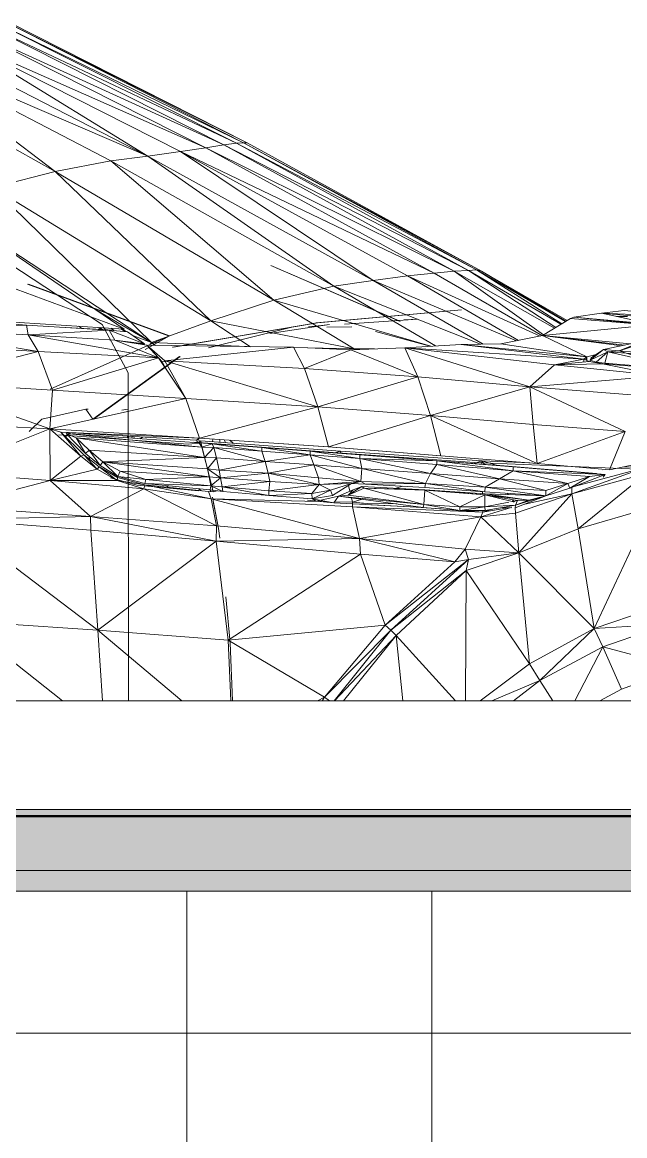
# Model space of a CAD drawing. Header units: inches. Extents: x 1814 to 6957, y -360 to 681.
# Drawn here: x 6772.98 to 6795.13, y -16 to 24.95 of the extents above; entities that cross this region are included whole.
import ezdxf

# ---------------------------------------------------------------- set-up
doc = ezdxf.new("R2010")
doc.units = ezdxf.units.IN
doc.header["$MEASUREMENT"] = 0
doc.linetypes.add('Aligning Line 1_8_', pattern=[0.25, 0.125, -0.125])
doc.linetypes.add('Grid Line 1_2_', pattern=[0.875, 0.5, -0.125, 0.125, -0.125])
for name, color, linetype, lineweight in [('0-5', 250, 'Continuous', 9), ('0-7', 50, 'Continuous', 5), ('A-FLOR-8', 192, 'Continuous', 50), ('A-FLOR-LEVL-1', 51, 'Grid Line 1_2_', 9), ('A-FLOR-MCUT', 51, 'Continuous', 13), ('A-FLOR-PATT-2', 8, 'Continuous', 9), ('A-GENM', 5, 'Continuous', 9), ('C-TOPO-2', 250, 'Continuous', 9), ('G-ANNO-SYMB', 111, 'Aligning Line 1_8_', 9), ('G-ANNO-SYMB-2', 147, 'Aligning Line 1_8_', 9), ('S-FNDN', 32, 'Continuous', 13), ('S-FNDN-7', 32, 'Continuous', 5)]:
    doc.layers.add(name, color=color, linetype=linetype, lineweight=lineweight)

# ---------------------------------------------------------------- blocks, each defined once
blk = doc.blocks.new('CTR - 2nd Phase_rvt-2-SECTION _ CENTER LOOKING EAST')
at = {"layer": 'A-FLOR-LEVL-1'}
blk.add_line((-4168.714, 0), (-1814.206, 0), dxfattribs=at)
blk = doc.blocks.new('Land_Rover_Evoque_-_SUV_Car_Vehicle_Automobile_13067 - Land Rover EVOQUE_dwg-1230547-SECTION _ CENTER LOOKING EAST')
at = {"layer": 'A-GENM'}
for p, q in [((-1966.538, 20.446), (-1975.732, 24.645)), ((-1975.732, 24.645), (-1967.199, 20.33)), ((-1966.538, 20.446), (-1975.149, 24.799)), ((-1966.069, 20.502), (-1975.149, 24.799)), ((-1966.069, 20.502), (-1974.757, 24.875)), ((-1965.816, 20.522), (-1974.757, 24.875)), ((-1965.671, 20.52), (-1974.538, 24.951)), ((-1974.538, 24.951), (-1965.816, 20.522)), ((-1965.671, 20.52), (-1974.435, 24.95)), ((-1969.329, 20.023), (-1977.73, 24.338)), ((-1967.199, 20.33), (-1976.606, 24.492)), ((-1976.606, 24.492), (-1968.128, 20.196)), ((-1976.606, 24.492), (-1969.329, 20.023)), ((-1972.733, 19.465), (-1980.81, 23.953)), ((-1969.329, 20.023), (-1978.913, 24.146)), ((-1970.684, 19.85), (-1978.913, 24.146)), ((-1972.733, 19.465), (-1978.913, 24.146)), ((-1966.538, 20.446), (-1966.069, 20.502)), ((-1966.069, 20.502), (-1965.813, 20.521)), ((-1957.24, 15.841), (-1966.069, 20.502)), ((-1957.535, 15.822), (-1966.069, 20.502)), ((-1957.062, 15.801), (-1965.813, 20.521)), ((-1965.671, 20.52), (-1965.813, 20.521)), ((-1957.24, 15.841), (-1965.813, 20.521)), ((-1957.062, 15.801), (-1965.671, 20.52)), ((-1968.128, 20.196), (-1969.329, 20.023)), ((-1967.199, 20.33), (-1968.128, 20.196)), ((-1958.798, 15.727), (-1968.128, 20.196)), ((-1959.784, 15.631), (-1968.128, 20.196)), ((-1968.128, 20.196), (-1961.042, 15.458)), ((-1966.538, 20.446), (-1967.199, 20.33)), ((-1958.06, 15.803), (-1967.199, 20.33)), ((-1958.798, 15.727), (-1967.199, 20.33)), ((-1957.535, 15.822), (-1966.538, 20.446)), ((-1958.06, 15.803), (-1966.538, 20.446)), ((-1970.684, 19.85), (-1972.733, 19.465)), ((-1969.329, 20.023), (-1970.684, 19.85)), ((-1962.493, 15.246), (-1970.684, 19.85)), ((-1970.684, 19.85), (-1964.695, 14.727)), ((-1961.042, 15.458), (-1969.329, 20.023)), ((-1969.329, 20.023), (-1962.493, 15.246)), ((-1972.733, 19.465), (-1975.038, 18.868)), ((-1964.695, 14.727), (-1972.733, 19.465)), ((-1972.733, 19.465), (-1967.018, 13.976)), ((-1967.018, 13.976), (-1975.038, 18.868)), ((-1975.038, 18.868), (-1967.018, 13.976)), ((-1975.038, 18.868), (-1969.191, 13.168)), ((-1970.193, 13.666), (-1977.019, 18.309)), ((-1969.191, 13.168), (-1977.019, 18.309)), ((-1977.019, 18.309), (-1969.191, 13.168)), ((-1977.258, 17.943), (-1971.012, 13.838)), ((-1964.802, 16.002), (-1960.044, 13.951)), ((-1964.802, 16.002), (-1960.083, 13.969)), ((-1959.784, 15.631), (-1961.042, 15.458)), ((-1958.798, 15.727), (-1959.784, 15.631)), ((-1954.9, 13.41), (-1959.784, 15.631)), ((-1959.784, 15.631), (-1955.702, 13.249)), ((-1958.06, 15.803), (-1958.798, 15.727)), ((-1954.817, 13.425), (-1958.798, 15.727)), ((-1957.535, 15.822), (-1958.06, 15.803)), ((-1954.376, 13.698), (-1958.06, 15.803)), ((-1958.06, 15.803), (-1954.774, 13.453)), ((-1957.24, 15.841), (-1957.535, 15.822)), ((-1954.138, 13.844), (-1957.535, 15.822)), ((-1957.535, 15.822), (-1954.328, 13.727)), ((-1957.062, 15.801), (-1957.24, 15.841)), ((-1953.97, 13.947), (-1957.24, 15.841)), ((-1957.24, 15.841), (-1954.103, 13.865)), ((-1957.062, 15.801), (-1953.907, 13.985)), ((-1957.062, 15.801), (-1953.957, 13.955)), ((-1974.975, 15.436), (-1970.193, 13.666)), ((-1973.754, 15.321), (-1968.563, 13.423)), ((-1973.716, 15.324), (-1968.535, 13.425)), ((-1962.493, 15.246), (-1964.695, 14.727)), ((-1961.042, 15.458), (-1962.493, 15.246)), ((-1962.493, 15.246), (-1958.748, 13.046)), ((-1962.493, 15.246), (-1957.099, 13.109)), ((-1961.042, 15.458), (-1957.001, 13.11)), ((-1961.042, 15.458), (-1955.777, 13.234)), ((-1969.192, 13.168), (-1971.276, 14.403)), ((-1964.695, 14.727), (-1967.018, 13.976)), ((-1964.695, 14.727), (-1961.746, 12.943)), ((-1964.695, 14.727), (-1958.922, 13.037)), ((-1957.792, 14.379), (-1963.139, 13.894)), ((-1957.792, 14.379), (-1963.111, 13.896)), ((-1957.792, 14.379), (-1963.087, 13.895)), ((-1952.642, 14.254), (-1951.808, 14.349)), ((-1951.808, 14.349), (-1949.075, 14.102)), ((-1978.596, 14.198), (-1973.793, 13.817)), ((-1977.297, 14.104), (-1970.193, 13.666)), ((-1969.191, 13.168), (-1967.018, 13.976)), ((-1967.018, 13.976), (-1965.559, 13.02)), ((-1967.018, 13.976), (-1961.746, 12.943)), ((-1967.018, 13.976), (-1965.559, 13.02)), ((-1959.403, 14.038), (-1962.1, 13.842)), ((-1959.403, 14.038), (-1959.907, 14.004)), ((-1954.817, 13.427), (-1953.784, 14.061)), ((-1953.784, 14.061), (-1953.669, 14.1)), ((-1953.784, 14.061), (-1950.82, 13.814)), ((-1953.669, 14.1), (-1952.642, 14.254)), ((-1953.669, 14.1), (-1950.782, 13.852)), ((-1953.669, 14.1), (-1950.82, 13.814)), ((-1952.642, 14.254), (-1949.075, 14.102)), ((-1952.642, 14.254), (-1949.909, 14.006)), ((-1952.642, 14.254), (-1950.782, 13.852)), ((-1951.691, 14.135), (-1952.1, 14.136)), ((-1973.793, 13.817), (-1978.557, 13.737)), ((-1978.557, 13.737), (-1973.733, 13.452)), ((-1973.363, 12.838), (-1978.557, 13.737)), ((-1978.557, 13.737), (-1973.733, 13.452)), ((-1973.793, 13.817), (-1970.751, 13.628)), ((-1973.793, 13.817), (-1973.733, 13.452)), ((-1970.751, 13.628), (-1973.733, 13.452)), ((-1970.579, 13.628), (-1972.345, 13.727)), ((-1971.88, 13.77), (-1971.767, 13.695)), ((-1971.042, 13.654), (-1971.161, 13.726)), ((-1971, 13.651), (-1971.107, 13.723)), ((-1971.093, 13.722), (-1970.99, 13.651)), ((-1971.012, 13.838), (-1970.05, 12.052)), ((-1970.9, 13.646), (-1970.936, 13.712)), ((-1970.579, 13.628), (-1970.751, 13.629)), ((-1970.078, 13.571), (-1970.751, 13.628)), ((-1969.454, 13.13), (-1970.751, 13.628)), ((-1970.751, 13.628), (-1970.539, 13.263)), ((-1970.684, 13.697), (-1970.579, 13.628)), ((-1970.172, 13.579), (-1970.324, 13.674)), ((-1970.13, 13.575), (-1970.276, 13.671)), ((-1969.454, 13.13), (-1970.078, 13.571)), ((-1968.419, 13.007), (-1963.087, 13.895)), ((-1968.414, 13.006), (-1963.087, 13.895)), ((-1968.386, 13.008), (-1963.111, 13.896)), ((-1968.386, 13.008), (-1963.087, 13.895)), ((-1967.092, 12.976), (-1964.088, 13.728)), ((-1964.839, 13.504), (-1962.646, 13.841)), ((-1964.088, 13.728), (-1963.989, 13.748)), ((-1963.426, 13.746), (-1962.94, 13.803)), ((-1962.94, 13.803), (-1962.646, 13.841)), ((-1961.831, 13.749), (-1962.751, 13.741)), ((-1960.958, 13.574), (-1958.95, 13.035)), ((-1954.817, 13.427), (-1950.82, 13.814)), ((-1973.363, 12.838), (-1978.234, 13.142)), ((-1973.733, 13.452), (-1970.539, 13.263)), ((-1968.935, 12.611), (-1973.733, 13.452)), ((-1973.363, 12.838), (-1973.733, 13.452)), ((-1973.733, 13.452), (-1970.539, 13.263)), ((-1968.535, 13.425), (-1972.915, 11.461)), ((-1969.363, 13.072), (-1970.539, 13.263)), ((-1968.935, 12.611), (-1970.539, 13.263)), ((-1969.454, 13.13), (-1970.539, 13.263)), ((-1969.454, 13.13), (-1969.914, 13.161)), ((-1969.192, 13.168), (-1969.855, 13.413)), ((-1969.454, 13.086), (-1969.52, 13.134)), ((-1968.535, 13.425), (-1969.422, 12.914)), ((-1969.266, 13.07), (-1969.192, 13.168)), ((-1969.049, 13.067), (-1969.191, 13.168)), ((-1965.675, 13.022), (-1969.191, 13.168)), ((-1969.191, 13.168), (-1969.049, 13.067)), ((-1969.191, 13.168), (-1965.675, 13.022)), ((-1969.05, 13.067), (-1969.191, 13.167)), ((-1956.35, 13.119), (-1957.807, 13.099)), ((-1954.817, 13.427), (-1956.35, 13.119)), ((-1956.35, 13.119), (-1953.185, 12.642)), ((-1954.817, 13.427), (-1953.185, 12.642)), ((-1954.817, 13.427), (-1951.902, 13.053)), ((-1954.817, 13.427), (-1951.798, 13.075)), ((-1954.817, 13.427), (-1951.593, 13.119)), ((-1952.569, 12.911), (-1951.119, 13.219)), ((-1951.992, 12.873), (-1951.119, 13.219)), ((-1951.992, 12.873), (-1950.962, 13.2)), ((-1977.786, 11.721), (-1973.363, 12.838)), ((-1968.935, 12.611), (-1973.363, 12.838)), ((-1972.839, 11.418), (-1973.363, 12.838)), ((-1963.975, 12.999), (-1969.363, 13.072)), ((-1969.363, 13.072), (-1968.703, 12.496)), ((-1969.363, 13.072), (-1968.935, 12.611)), ((-1963.975, 12.999), (-1968.703, 12.496)), ((-1961.859, 12.905), (-1963.975, 12.999)), ((-1963.975, 12.999), (-1963.564, 12.213)), ((-1961.859, 12.905), (-1963.564, 12.213)), ((-1963.463, 12.976), (-1961.746, 12.943)), ((-1961.746, 12.943), (-1963.463, 12.976)), ((-1959.879, 12.983), (-1961.859, 12.905)), ((-1961.859, 12.905), (-1959.405, 11.908)), ((-1961.746, 12.943), (-1960.999, 12.939)), ((-1960.999, 12.939), (-1961.746, 12.943)), ((-1961.746, 12.943), (-1961.694, 12.911)), ((-1961.746, 12.943), (-1961.643, 12.913)), ((-1957.807, 13.099), (-1959.879, 12.983)), ((-1959.879, 12.983), (-1953.299, 12.565)), ((-1959.879, 12.983), (-1954.371, 12.353)), ((-1959.879, 12.983), (-1959.405, 11.908)), ((-1959.879, 12.983), (-1955.285, 11.546)), ((-1957.807, 13.099), (-1953.299, 12.565)), ((-1957.807, 13.099), (-1953.185, 12.642)), ((-1953.185, 12.642), (-1952.84, 12.731)), ((-1952.569, 12.911), (-1953.068, 12.527)), ((-1952.415, 12.834), (-1953.068, 12.527)), ((-1952.569, 12.911), (-1953.031, 12.604)), ((-1952.415, 12.834), (-1952.837, 12.45)), ((-1951.992, 12.873), (-1952.569, 12.911)), ((-1952.415, 12.834), (-1952.569, 12.911)), ((-1952.415, 12.834), (-1952.528, 12.412)), ((-1951.992, 12.873), (-1952.415, 12.834)), ((-1949.298, 12.606), (-1952.415, 12.834)), ((-1952.415, 12.834), (-1949.487, 12.164)), ((-1949.298, 12.606), (-1951.992, 12.873)), ((-1951.465, 12.692), (-1951.992, 12.873)), ((-1968.935, 12.611), (-1972.839, 11.418)), ((-1971.357, 10.352), (-1968.163, 12.66)), ((-1968.139, 12.662), (-1971.332, 10.354)), ((-1967.929, 11.114), (-1968.935, 12.611)), ((-1968.819, 12.477), (-1968.917, 12.585)), ((-1968.782, 12.413), (-1968.855, 12.492)), ((-1968.77, 12.391), (-1968.838, 12.466)), ((-1968.67, 12.217), (-1968.819, 12.477)), ((-1968.685, 12.464), (-1968.819, 12.477)), ((-1968.703, 12.496), (-1967.929, 11.114)), ((-1968.703, 12.496), (-1963.564, 12.213)), ((-1968.703, 12.496), (-1963.077, 10.81)), ((-1954.371, 12.353), (-1955.285, 11.546)), ((-1953.299, 12.565), (-1954.371, 12.353)), ((-1954.371, 12.353), (-1953.105, 12.469)), ((-1954.371, 12.353), (-1952.604, 12.393)), ((-1954.371, 12.353), (-1950.405, 11.953)), ((-1953.299, 12.565), (-1953.185, 12.642)), ((-1953.299, 12.565), (-1953.105, 12.469)), ((-1953.299, 12.565), (-1953.299, 12.477)), ((-1953.185, 12.642), (-1953.221, 12.527)), ((-1953.185, 12.642), (-1953.185, 12.509)), ((-1953.105, 12.469), (-1952.604, 12.393)), ((-1953.068, 12.527), (-1953.031, 12.604)), ((-1953.068, 12.527), (-1953.068, 12.464)), ((-1952.837, 12.45), (-1953.068, 12.527)), ((-1952.528, 12.412), (-1952.837, 12.45)), ((-1950.064, 12.183), (-1952.604, 12.393)), ((-1950.405, 11.953), (-1952.604, 12.393)), ((-1949.487, 12.164), (-1952.528, 12.412)), ((-1952.528, 12.412), (-1952.356, 12.373)), ((-1970.041, 0), (-1970.05, 12.052)), ((-1963.564, 12.213), (-1959.405, 11.908)), ((-1963.564, 12.213), (-1963.077, 10.81)), ((-1959.405, 11.908), (-1963.077, 10.81)), ((-1959.405, 11.908), (-1955.285, 11.546)), ((-1959.405, 11.908), (-1958.938, 10.487)), ((-1955.285, 11.546), (-1950.405, 11.953)), ((-1972.931, 9.996), (-1977.786, 11.721)), ((-1977.786, 11.721), (-1972.839, 11.418)), ((-1955.285, 11.546), (-1958.938, 10.487)), ((-1955.285, 11.546), (-1951.242, 11.223)), ((-1955.285, 11.546), (-1951.777, 9.897)), ((-1955.285, 11.546), (-1955.165, 10.164)), ((-1972.931, 9.996), (-1972.839, 11.418)), ((-1967.929, 11.114), (-1972.931, 9.996)), ((-1967.929, 11.114), (-1972.839, 11.418)), ((-1967.929, 11.114), (-1967.425, 9.655)), ((-1967.929, 11.114), (-1963.077, 10.81)), ((-1971.614, 10.718), (-1973.231, 10.352)), ((-1971.581, 10.719), (-1971.614, 10.718)), ((-1971.354, 10.353), (-1971.614, 10.718)), ((-1971.614, 10.718), (-1971.608, 10.717)), ((-1971.354, 10.353), (-1971.608, 10.717)), ((-1971.528, 10.72), (-1971.581, 10.719)), ((-1970.069, 10.727), (-1970.286, 10.688)), ((-1967.425, 9.655), (-1963.077, 10.81)), ((-1958.938, 10.487), (-1963.077, 10.81)), ((-1963.077, 10.81), (-1962.689, 9.332)), ((-1973.231, 10.352), (-1973.695, 9.898)), ((-1958.938, 10.487), (-1962.689, 9.332)), ((-1955.165, 10.164), (-1958.938, 10.487)), ((-1958.938, 10.487), (-1955.007, 8.723)), ((-1958.938, 10.487), (-1958.549, 9.009)), ((-1972.931, 9.996), (-1977.32, 10.223)), ((-1972.931, 9.996), (-1976.892, 8.418)), ((-1967.425, 9.655), (-1972.931, 9.996)), ((-1972.931, 9.996), (-1972.529, 9.881)), ((-1972.931, 9.996), (-1972.926, 8.095)), ((-1972.931, 9.996), (-1971.792, 8.998)), ((-1972.529, 9.881), (-1967.561, 9.578)), ((-1972.529, 9.881), (-1971.68, 9.037)), ((-1967.425, 9.655), (-1972.529, 9.881)), ((-1972.529, 9.881), (-1971.792, 8.998)), ((-1972.24, 9.814), (-1972.187, 9.866)), ((-1972.24, 9.814), (-1972.187, 9.866)), ((-1951.777, 9.897), (-1955.165, 10.164)), ((-1955.165, 10.164), (-1955.007, 8.723)), ((-1951.777, 9.897), (-1955.007, 8.723)), ((-1951.777, 9.897), (-1952.35, 8.495)), ((-1972.605, 9.774), (-1967.849, 9.429)), ((-1967.849, 9.429), (-1972.603, 9.773)), ((-1972.351, 9.705), (-1972.284, 9.771)), ((-1972.351, 9.705), (-1972.284, 9.771)), ((-1972.335, 9.824), (-1972.337, 9.824)), ((-1967.445, 9.482), (-1972.335, 9.824)), ((-1967.347, 9.328), (-1972.335, 9.824)), ((-1972.335, 9.824), (-1971.968, 9.67)), ((-1972.335, 9.824), (-1971.621, 9.095)), ((-1967.347, 9.328), (-1971.968, 9.67)), ((-1967.249, 8.944), (-1971.968, 9.67)), ((-1971.968, 9.67), (-1971.485, 9.209)), ((-1971.968, 9.67), (-1971.621, 9.095)), ((-1970.075, 9.666), (-1970.075, 9.731)), ((-1970.038, 9.663), (-1970.038, 9.729)), ((-1970.037, 9.729), (-1970.037, 9.663)), ((-1970.037, 9.729), (-1970.037, 9.663)), ((-1969.901, 9.721), (-1969.913, 9.654)), ((-1969.823, 9.716), (-1969.849, 9.65)), ((-1969.529, 9.698), (-1969.611, 9.633)), ((-1967.849, 9.429), (-1967.294, 9.484)), ((-1967.654, 9.505), (-1962.512, 9.122)), ((-1967.508, 9.486), (-1967.54, 9.59)), ((-1967.508, 9.486), (-1967.539, 9.59)), ((-1967.471, 9.628), (-1967.528, 9.596)), ((-1967.495, 9.485), (-1967.523, 9.579)), ((-1967.493, 9.479), (-1967.431, 9.517)), ((-1967.481, 9.659), (-1967.431, 9.517)), ((-1967.425, 9.655), (-1967.471, 9.629)), ((-1967.445, 9.482), (-1967.446, 9.481)), ((-1966.963, 9.444), (-1967.445, 9.482)), ((-1967.445, 9.482), (-1967.347, 9.328)), ((-1967.445, 9.482), (-1967.347, 9.328)), ((-1967.425, 9.655), (-1962.689, 9.332)), ((-1962.689, 9.332), (-1967.425, 9.655)), ((-1962.692, 9.332), (-1967.425, 9.655)), ((-1967.388, 9.558), (-1967.39, 9.559)), ((-1967.39, 9.559), (-1966.922, 7.676)), ((-1967.388, 9.558), (-1962.248, 9.178)), ((-1967.388, 9.558), (-1967.368, 9.476)), ((-1966.963, 9.444), (-1967.347, 9.328)), ((-1965.464, 9.35), (-1967.294, 9.484)), ((-1966.963, 9.444), (-1965.135, 9.311)), ((-1966.963, 9.444), (-1966.904, 9.309)), ((-1966.963, 9.444), (-1965.133, 9.176)), ((-1966.938, 9.622), (-1966.951, 9.526)), ((-1966.681, 9.604), (-1966.681, 9.506)), ((-1966.678, 9.506), (-1966.679, 9.604)), ((-1966.679, 9.506), (-1966.679, 9.604)), ((-1966.678, 9.506), (-1966.679, 9.604)), ((-1966.47, 9.491), (-1966.52, 9.593)), ((-1966.311, 9.579), (-1966.195, 9.47)), ((-1971.792, 8.998), (-1971.68, 9.037)), ((-1971.68, 9.037), (-1971.121, 8.596)), ((-1971.194, 8.519), (-1971.68, 9.037)), ((-1971.485, 9.209), (-1971.621, 9.095)), ((-1971.621, 9.095), (-1971.082, 8.653)), ((-1967.249, 8.944), (-1971.485, 9.209)), ((-1970.984, 8.788), (-1971.485, 9.209)), ((-1971.485, 9.209), (-1971.082, 8.653)), ((-1967.347, 9.328), (-1967.249, 8.944)), ((-1967.347, 9.328), (-1966.904, 9.309)), ((-1967.347, 9.328), (-1967.249, 8.944)), ((-1966.904, 9.309), (-1967.249, 8.944)), ((-1966.904, 9.309), (-1965.133, 9.176)), ((-1966.904, 9.309), (-1966.807, 8.926)), ((-1966.904, 9.309), (-1965.016, 8.792)), ((-1963.692, 9.216), (-1965.464, 9.35)), ((-1965.135, 9.311), (-1963.363, 9.178)), ((-1965.133, 9.176), (-1965.135, 9.311)), ((-1965.135, 9.311), (-1963.362, 9.043)), ((-1965.133, 9.176), (-1963.362, 9.043)), ((-1965.133, 9.176), (-1965.016, 8.792)), ((-1963.362, 9.043), (-1965.016, 8.792)), ((-1961.862, 9.082), (-1963.692, 9.216)), ((-1963.363, 9.178), (-1961.534, 9.045)), ((-1963.362, 9.043), (-1963.363, 9.178)), ((-1963.363, 9.178), (-1961.532, 8.91)), ((-1963.362, 9.043), (-1961.532, 8.91)), ((-1963.362, 9.043), (-1963.225, 8.678)), ((-1963.362, 9.043), (-1961.455, 8.545)), ((-1958.554, 9.008), (-1962.692, 9.332)), ((-1958.549, 9.009), (-1962.689, 9.332)), ((-1958.549, 9.009), (-1962.689, 9.332)), ((-1957.313, 8.758), (-1962.512, 9.122)), ((-1962.51, 9.122), (-1957.313, 8.758)), ((-1962.455, 9.112), (-1962.248, 9.178)), ((-1957.05, 8.818), (-1962.248, 9.178)), ((-1962.248, 9.178), (-1962.228, 9.095)), ((-1959.032, 8.852), (-1961.862, 9.082)), ((-1961.534, 9.045), (-1958.705, 8.817)), ((-1961.532, 8.91), (-1961.534, 9.045)), ((-1972.926, 8.095), (-1971.792, 8.998)), ((-1971.792, 8.998), (-1971.194, 8.519)), ((-1971.474, 8.874), (-1971.49, 8.987)), ((-1970.984, 8.788), (-1971.082, 8.653)), ((-1971.082, 8.653), (-1970.426, 8.25)), ((-1967.249, 8.944), (-1970.984, 8.788)), ((-1967.133, 8.522), (-1970.984, 8.788)), ((-1967.074, 8.234), (-1970.984, 8.788)), ((-1970.347, 8.442), (-1970.984, 8.788)), ((-1970.984, 8.788), (-1970.426, 8.25)), ((-1967.133, 8.522), (-1967.249, 8.944)), ((-1967.133, 8.522), (-1967.249, 8.944)), ((-1966.807, 8.926), (-1967.249, 8.944)), ((-1967.133, 8.522), (-1966.807, 8.926)), ((-1966.71, 8.484), (-1966.807, 8.926)), ((-1966.807, 8.926), (-1965.016, 8.792)), ((-1966.71, 8.484), (-1965.016, 8.792)), ((-1964.899, 8.37), (-1965.016, 8.792)), ((-1965.016, 8.792), (-1963.225, 8.678)), ((-1964.899, 8.37), (-1963.225, 8.678)), ((-1963.052, 8.198), (-1963.225, 8.678)), ((-1961.492, 8.065), (-1963.225, 8.678)), ((-1963.225, 8.678), (-1961.455, 8.545)), ((-1961.532, 8.91), (-1958.705, 8.817)), ((-1961.532, 8.91), (-1958.703, 8.682)), ((-1961.532, 8.91), (-1961.455, 8.545)), ((-1961.532, 8.91), (-1958.933, 8.355)), ((-1956.221, 8.641), (-1959.032, 8.852)), ((-1958.703, 8.682), (-1958.933, 8.355)), ((-1958.705, 8.817), (-1955.894, 8.607)), ((-1958.705, 8.817), (-1958.703, 8.682)), ((-1958.705, 8.817), (-1955.892, 8.454)), ((-1958.703, 8.682), (-1955.892, 8.454)), ((-1958.703, 8.682), (-1956.391, 8.165)), ((-1958.554, 9.008), (-1958.549, 9.009)), ((-1955.011, 8.723), (-1958.554, 9.008)), ((-1955.007, 8.723), (-1958.549, 9.009)), ((-1955.007, 8.723), (-1958.549, 9.009)), ((-1957.05, 8.818), (-1957.365, 8.717)), ((-1957.311, 8.758), (-1951.305, 8.51)), ((-1957.05, 8.818), (-1955.284, 8.746)), ((-1956.946, 8.686), (-1957.05, 8.818)), ((-1957.05, 8.818), (-1956.472, 8.65)), ((-1957.05, 8.818), (-1957.047, 8.693)), ((-1952.83, 8.353), (-1956.221, 8.641)), ((-1955.894, 8.607), (-1952.506, 8.322)), ((-1955.892, 8.454), (-1955.894, 8.607)), ((-1952.353, 8.494), (-1955.011, 8.723)), ((-1952.35, 8.495), (-1955.007, 8.723)), ((-1952.35, 8.495), (-1955.007, 8.723)), ((-1950.119, 8.958), (-1952.353, 8.494)), ((-1950.121, 8.957), (-1952.353, 8.494)), ((-1950.119, 8.958), (-1952.35, 8.495)), ((-1950.119, 8.958), (-1952.35, 8.495)), ((-1951.822, 8.604), (-1951.044, 8.573)), ((-1976.892, 8.418), (-1972.926, 8.095)), ((-1972.926, 8.095), (-1971.194, 8.519)), ((-1971.194, 8.519), (-1971.121, 8.596)), ((-1971.194, 8.519), (-1970.462, 8.097)), ((-1971.121, 8.596), (-1970.447, 8.212)), ((-1970.462, 8.097), (-1971.121, 8.596)), ((-1969.718, 7.93), (-1970.7, 8.199)), ((-1970.462, 8.097), (-1970.447, 8.212)), ((-1970.447, 8.212), (-1969.445, 7.944)), ((-1970.347, 8.442), (-1970.426, 8.25)), ((-1969.404, 8.136), (-1970.426, 8.25)), ((-1970.426, 8.25), (-1969.443, 7.982)), ((-1967.074, 8.234), (-1970.347, 8.442)), ((-1969.404, 8.136), (-1970.347, 8.442)), ((-1967.074, 8.234), (-1969.404, 8.136)), ((-1967.133, 8.522), (-1967.074, 8.234)), ((-1966.71, 8.484), (-1967.133, 8.522)), ((-1967.133, 8.522), (-1966.652, 8.196)), ((-1967.133, 8.522), (-1967.074, 8.234)), ((-1967.074, 8.234), (-1967.017, 7.907)), ((-1966.652, 8.196), (-1967.074, 8.234)), ((-1967.074, 8.234), (-1967.017, 7.907)), ((-1966.652, 8.196), (-1967.017, 7.907)), ((-1964.899, 8.37), (-1966.71, 8.484)), ((-1966.71, 8.484), (-1966.652, 8.196)), ((-1964.899, 8.37), (-1966.652, 8.196)), ((-1966.593, 7.869), (-1966.652, 8.196)), ((-1964.843, 8.063), (-1966.652, 8.196)), ((-1963.052, 8.198), (-1964.899, 8.37)), ((-1964.899, 8.37), (-1964.843, 8.063)), ((-1964.899, 8.37), (-1963.031, 7.949)), ((-1963.052, 8.198), (-1961.492, 8.065)), ((-1963.052, 8.198), (-1963.031, 7.949)), ((-1961.492, 8.065), (-1961.455, 8.545)), ((-1959.124, 7.99), (-1961.455, 8.545)), ((-1961.455, 8.545), (-1958.933, 8.355)), ((-1959.124, 7.99), (-1958.933, 8.355)), ((-1956.93, 7.857), (-1958.933, 8.355)), ((-1958.933, 8.355), (-1956.391, 8.165)), ((-1955.892, 8.454), (-1956.391, 8.165)), ((-1955.892, 8.454), (-1952.506, 8.322)), ((-1955.892, 8.454), (-1953.082, 8.245)), ((-1955.892, 8.454), (-1953.889, 7.994)), ((-1953.082, 8.245), (-1953.889, 7.994)), ((-1952.506, 8.322), (-1953.814, 7.821)), ((-1952.506, 8.322), (-1953.813, 7.821)), ((-1953.082, 8.245), (-1953.813, 7.821)), ((-1953.734, 7.61), (-1951.044, 8.573)), ((-1951.003, 8.361), (-1953.734, 7.61)), ((-1951.044, 8.573), (-1953.656, 7.881)), ((-1951.044, 8.573), (-1953.656, 7.881)), ((-1951.003, 8.361), (-1953.499, 6.323)), ((-1952.506, 8.322), (-1953.082, 8.245)), ((-1952.594, 8.477), (-1952.598, 8.477)), ((-1952.506, 8.322), (-1952.583, 8.225)), ((-1952.353, 8.494), (-1952.35, 8.495)), ((-1972.926, 8.095), (-1976.563, 7.151)), ((-1972.926, 8.095), (-1970.462, 8.097)), ((-1972.926, 8.095), (-1969.48, 7.79)), ((-1972.926, 8.095), (-1971.441, 6.771)), ((-1969.48, 7.79), (-1971.441, 6.771)), ((-1970.462, 8.097), (-1969.48, 7.79)), ((-1970.462, 8.097), (-1969.445, 7.944)), ((-1967.465, 7.72), (-1969.718, 7.93)), ((-1969.48, 7.79), (-1969.445, 7.944)), ((-1966.802, 6.428), (-1969.48, 7.79)), ((-1966.996, 7.427), (-1969.48, 7.79)), ((-1967.096, 7.695), (-1969.445, 7.944)), ((-1966.996, 7.427), (-1969.445, 7.944)), ((-1969.404, 8.136), (-1969.443, 7.982)), ((-1967.017, 7.907), (-1969.443, 7.982)), ((-1967.037, 7.754), (-1969.443, 7.982)), ((-1967.017, 7.907), (-1969.404, 8.136)), ((-1968.585, 7.853), (-1968.634, 7.905)), ((-1967.351, 7.722), (-1967.467, 7.794)), ((-1967.017, 7.907), (-1967.037, 7.754)), ((-1967.017, 7.907), (-1967.037, 7.754)), ((-1966.593, 7.869), (-1967.017, 7.907)), ((-1967.017, 7.907), (-1966.575, 7.696)), ((-1966.593, 7.869), (-1964.843, 8.063)), ((-1966.593, 7.869), (-1964.879, 7.717)), ((-1966.593, 7.869), (-1964.881, 7.544)), ((-1966.593, 7.869), (-1966.575, 7.696)), ((-1964.879, 7.717), (-1964.843, 8.063)), ((-1964.879, 7.717), (-1963.031, 7.949)), ((-1964.843, 8.063), (-1963.031, 7.949)), ((-1963.031, 7.949), (-1963.302, 7.622)), ((-1961.492, 8.065), (-1963.031, 7.949)), ((-1963.031, 7.949), (-1961.839, 7.988)), ((-1963.031, 7.949), (-1962.609, 7.737)), ((-1962.609, 7.737), (-1961.839, 7.988)), ((-1961.839, 7.988), (-1962.532, 7.545)), ((-1961.956, 7.565), (-1961.456, 7.873)), ((-1961.956, 7.565), (-1961.379, 7.815)), ((-1961.956, 7.565), (-1961.379, 7.815)), ((-1961.949, 7.918), (-1961.9, 7.707)), ((-1961.492, 8.065), (-1961.839, 7.988)), ((-1961.839, 7.988), (-1961.32, 7.969)), ((-1961.782, 7.757), (-1961.456, 7.873)), ((-1961.492, 8.065), (-1959.124, 7.99)), ((-1961.492, 8.065), (-1961.32, 7.969)), ((-1961.456, 7.873), (-1959.144, 7.76)), ((-1961.456, 7.873), (-1961.379, 7.815)), ((-1961.379, 7.815), (-1959.146, 7.74)), ((-1961.379, 7.815), (-1959.144, 7.76)), ((-1961.379, 7.815), (-1959.146, 7.74)), ((-1959.183, 7.221), (-1961.379, 7.815)), ((-1959.124, 7.99), (-1961.32, 7.969)), ((-1961.32, 7.969), (-1959.145, 7.837)), ((-1959.959, 7.886), (-1960.194, 7.811)), ((-1959.124, 7.99), (-1959.145, 7.837)), ((-1959.145, 7.837), (-1956.931, 7.685)), ((-1959.124, 7.99), (-1956.931, 7.685)), ((-1959.124, 7.99), (-1956.93, 7.857)), ((-1956.931, 7.685), (-1956.93, 7.857)), ((-1956.93, 7.857), (-1956.391, 8.165)), ((-1954.698, 7.532), (-1956.93, 7.857)), ((-1956.93, 7.857), (-1954.697, 7.725)), ((-1954.697, 7.725), (-1956.391, 8.165)), ((-1953.889, 7.994), (-1956.391, 8.165)), ((-1954.698, 7.532), (-1953.889, 7.994)), ((-1953.813, 7.821), (-1954.698, 7.532)), ((-1954.697, 7.725), (-1953.889, 7.994)), ((-1953.813, 7.821), (-1953.889, 7.994)), ((-1953.734, 7.61), (-1953.737, 7.85)), ((-1967.462, 7.72), (-1967.465, 7.72)), ((-1967.462, 7.72), (-1967.465, 7.72)), ((-1967.096, 7.695), (-1966.924, 7.682)), ((-1966.996, 7.427), (-1967.096, 7.695)), ((-1967.021, 7.69), (-1967.038, 7.754)), ((-1967.038, 7.753), (-1967.037, 7.754)), ((-1966.575, 7.696), (-1967.037, 7.754)), ((-1967.019, 7.69), (-1967.036, 7.754)), ((-1967.008, 7.696), (-1967.023, 7.752)), ((-1966.802, 6.428), (-1966.996, 7.427)), ((-1966.996, 7.427), (-1961.546, 5.971)), ((-1966.996, 7.427), (-1961.798, 7.124)), ((-1966.996, 7.427), (-1963.065, 7.328)), ((-1966.802, 6.428), (-1966.996, 7.427)), ((-1966.73, 6.328), (-1966.949, 7.481)), ((-1966.938, 7.741), (-1966.922, 7.676)), ((-1966.922, 7.676), (-1966.781, 7.722)), ((-1964.881, 7.544), (-1966.575, 7.696)), ((-1964.879, 7.717), (-1964.881, 7.544)), ((-1963.302, 7.622), (-1964.881, 7.544)), ((-1963.282, 7.43), (-1964.881, 7.544)), ((-1964.879, 7.717), (-1963.302, 7.622)), ((-1963.462, 7.372), (-1962.825, 7.315)), ((-1963.302, 7.622), (-1962.609, 7.737)), ((-1963.302, 7.622), (-1963.282, 7.43)), ((-1962.493, 7.276), (-1963.284, 7.43)), ((-1962.609, 7.737), (-1963.282, 7.43)), ((-1963.282, 7.43), (-1962.532, 7.545)), ((-1963.129, 7.334), (-1963.282, 7.428)), ((-1962.32, 7.527), (-1963.129, 7.334)), ((-1962.609, 7.737), (-1962.532, 7.545)), ((-1962.32, 7.527), (-1962.493, 7.276)), ((-1962.32, 7.527), (-1961.782, 7.757)), ((-1961.956, 7.565), (-1962.32, 7.527)), ((-1962.32, 7.527), (-1959.202, 7.107)), ((-1962.32, 7.527), (-1959.183, 7.221)), ((-1961.956, 7.565), (-1961.782, 7.757)), ((-1961.956, 7.565), (-1959.183, 7.221)), ((-1961.956, 7.565), (-1959.183, 7.221)), ((-1961.842, 7.462), (-1961.802, 7.296)), ((-1961.45, 7.409), (-1961.802, 7.296)), ((-1959.183, 7.221), (-1959.146, 7.74)), ((-1959.144, 7.76), (-1959.146, 7.74)), ((-1959.146, 7.74), (-1956.932, 7.569)), ((-1959.146, 7.74), (-1956.932, 7.569)), ((-1959.146, 7.74), (-1957.855, 7.126)), ((-1959.144, 7.76), (-1956.93, 7.608)), ((-1959.144, 7.76), (-1956.932, 7.569)), ((-1957.855, 7.126), (-1956.932, 7.569)), ((-1957.026, 7.698), (-1957.024, 7.614)), ((-1956.932, 7.569), (-1956.93, 7.608)), ((-1955.739, 7.359), (-1956.932, 7.569)), ((-1955.313, 7.379), (-1956.932, 7.569)), ((-1955.933, 7.321), (-1956.932, 7.569)), ((-1956.931, 7.128), (-1956.932, 7.569)), ((-1954.698, 7.532), (-1956.931, 7.685)), ((-1956.93, 7.608), (-1954.698, 7.532)), ((-1955.313, 7.379), (-1956.93, 7.608)), ((-1956.073, 7.579), (-1956.112, 7.629)), ((-1955.854, 7.301), (-1955.925, 7.391)), ((-1954.698, 7.532), (-1955.815, 7.09)), ((-1955.814, 7.186), (-1954.698, 7.532)), ((-1955.313, 7.379), (-1955.814, 7.186)), ((-1953.734, 7.61), (-1955.811, 6.898)), ((-1955.739, 7.359), (-1955.313, 7.379)), ((-1953.734, 7.61), (-1955.692, 5.438)), ((-1953.734, 7.61), (-1955.463, 7.226)), ((-1955.313, 7.379), (-1954.698, 7.532)), ((-1954.698, 7.532), (-1954.697, 7.725)), ((-1953.734, 7.61), (-1953.499, 6.323)), ((-1976.563, 7.151), (-1971.441, 6.771)), ((-1966.73, 6.328), (-1966.925, 7.327)), ((-1962.493, 7.276), (-1963.129, 7.334)), ((-1962.493, 7.276), (-1962.495, 7.277)), ((-1959.202, 7.107), (-1962.493, 7.276)), ((-1962.468, 7.313), (-1961.802, 7.296)), ((-1961.269, 7.256), (-1961.802, 7.296)), ((-1961.798, 7.124), (-1961.802, 7.296)), ((-1961.269, 7.256), (-1961.802, 7.296)), ((-1957.081, 6.763), (-1961.798, 7.124)), ((-1961.546, 5.971), (-1961.798, 7.124)), ((-1961.798, 7.124), (-1957.009, 6.935)), ((-1960.177, 7.238), (-1961.469, 7.26)), ((-1959.202, 7.107), (-1961.133, 7.206)), ((-1958.542, 7.051), (-1959.462, 7.12)), ((-1958.542, 7.051), (-1959.462, 7.12)), ((-1959.183, 7.221), (-1959.202, 7.107)), ((-1959.183, 7.221), (-1959.202, 7.107)), ((-1957.853, 6.992), (-1959.202, 7.107)), ((-1957.855, 7.126), (-1959.183, 7.221)), ((-1957.853, 6.992), (-1959.183, 7.221)), ((-1957.853, 6.992), (-1959.183, 7.221)), ((-1959.183, 7.221), (-1957.855, 7.126)), ((-1956.931, 7.128), (-1957.855, 7.126)), ((-1957.855, 7.126), (-1956.931, 7.128)), ((-1957.853, 6.992), (-1957.855, 7.126)), ((-1957.853, 6.992), (-1957.855, 7.126)), ((-1956.931, 7.128), (-1957.853, 6.992)), ((-1956.929, 6.993), (-1957.853, 6.992)), ((-1957.009, 6.935), (-1957.768, 6.992)), ((-1957.009, 6.935), (-1957.768, 6.992)), ((-1957.081, 6.763), (-1955.972, 7.1)), ((-1957.011, 6.993), (-1957.009, 6.935)), ((-1956.087, 7.099), (-1957.009, 6.935)), ((-1956.704, 7.032), (-1957.009, 6.935)), ((-1956.048, 7.299), (-1956.931, 7.128)), ((-1955.814, 7.186), (-1956.931, 7.128)), ((-1955.814, 7.186), (-1956.931, 7.128)), ((-1956.931, 7.128), (-1956.929, 6.993)), ((-1956.931, 7.128), (-1956.929, 6.993)), ((-1955.814, 7.186), (-1956.929, 6.993)), ((-1956.278, 7.106), (-1955.944, 7.094)), ((-1955.889, 7.33), (-1955.934, 7.321)), ((-1955.739, 7.359), (-1955.878, 7.332)), ((-1955.814, 7.186), (-1955.815, 7.09)), ((-1955.811, 6.898), (-1955.815, 7.099)), ((-1955.739, 7.359), (-1955.814, 7.186)), ((-1953.499, 6.323), (-1950.844, 7.094)), ((-1952.911, 2.656), (-1950.844, 7.094)), ((-1976.545, 6.67), (-1971.441, 6.771)), ((-1976.545, 6.67), (-1971.423, 6.271)), ((-1976.545, 6.67), (-1971.168, 2.593)), ((-1966.822, 5.871), (-1971.441, 6.771)), ((-1966.802, 6.428), (-1971.441, 6.771)), ((-1971.441, 6.771), (-1971.423, 6.271)), ((-1957.081, 6.763), (-1961.546, 5.971)), ((-1957.081, 6.763), (-1957.657, 5.571)), ((-1957.081, 6.763), (-1957.009, 6.935)), ((-1955.811, 6.898), (-1957.081, 6.763)), ((-1955.692, 5.438), (-1957.081, 6.763)), ((-1955.692, 5.438), (-1955.811, 6.898)), ((-1966.822, 5.871), (-1971.423, 6.271)), ((-1971.423, 6.271), (-1971.168, 2.593)), ((-1966.822, 5.871), (-1966.802, 6.428)), ((-1966.802, 6.428), (-1961.546, 5.971)), ((-1966.73, 6.328), (-1966.681, 5.978)), ((-1955.692, 5.438), (-1953.499, 6.323)), ((-1952.911, 2.656), (-1953.499, 6.323)), ((-1966.822, 5.871), (-1971.168, 2.593)), ((-1966.822, 5.871), (-1961.546, 5.971)), ((-1966.375, 2.231), (-1966.822, 5.871)), ((-1966.822, 5.871), (-1961.508, 5.395)), ((-1958.042, 5.109), (-1961.546, 5.971)), ((-1961.508, 5.395), (-1961.546, 5.971)), ((-1957.657, 5.571), (-1961.546, 5.971)), ((-1966.375, 2.231), (-1961.508, 5.395)), ((-1958.042, 5.109), (-1961.508, 5.395)), ((-1961.508, 5.395), (-1960.599, 2.783)), ((-1958.042, 5.109), (-1957.657, 5.571)), ((-1957.541, 5.187), (-1957.657, 5.571)), ((-1955.692, 5.438), (-1957.657, 5.571)), ((-1957.618, 4.783), (-1955.692, 5.438)), ((-1957.541, 5.187), (-1955.692, 5.438)), ((-1955.692, 5.438), (-1955.297, 1.357)), ((-1955.692, 5.438), (-1952.911, 2.656)), ((-1957.541, 5.187), (-1960.599, 2.783)), ((-1958.042, 5.109), (-1960.599, 2.783)), ((-1957.541, 5.187), (-1960.388, 2.592)), ((-1957.541, 5.187), (-1958.042, 5.109)), ((-1957.541, 5.187), (-1957.618, 4.783)), ((-1960.388, 2.592), (-1957.618, 4.783)), ((-1957.618, 4.783), (-1960.194, 2.4)), ((-1957.618, 4.783), (-1957.642, 0)), ((-1957.618, 4.783), (-1955.297, 1.357)), ((-1966.465, 3.823), (-1966.302, 2.13)), ((-1952.911, 2.656), (-1950.407, 3.512)), ((-1976.193, 2.934), (-1972.465, 0)), ((-1976.193, 2.934), (-1971.168, 2.593)), ((-1968.078, 0), (-1971.168, 2.593)), ((-1966.375, 2.231), (-1971.168, 2.593)), ((-1970.995, 0), (-1971.168, 2.593)), ((-1966.375, 2.231), (-1960.599, 2.783)), ((-1960.599, 2.783), (-1962.829, 0.131)), ((-1960.388, 2.592), (-1962.829, 0.131)), ((-1960.388, 2.592), (-1962.476, 0)), ((-1960.388, 2.592), (-1960.599, 2.783)), ((-1960.388, 2.592), (-1960.194, 2.4)), ((-1955.297, 1.357), (-1952.911, 2.656)), ((-1952.911, 2.656), (-1954.911, 0.743)), ((-1952.911, 2.656), (-1950.176, 2.821)), ((-1952.911, 2.656), (-1952.602, 1.984)), ((-1950.176, 2.821), (-1952.602, 1.984)), ((-1952.602, 1.984), (-1950.176, 2.821)), ((-1966.282, 0), (-1966.375, 2.231)), ((-1966.375, 2.231), (-1962.829, 0.131)), ((-1966.375, 2.231), (-1966.282, 0)), ((-1966.308, 2.189), (-1966.302, 2.13)), ((-1966.302, 2.13), (-1966.213, 0)), ((-1966.302, 2.13), (-1966.3, 2.073)), ((-1962.464, 0), (-1960.194, 2.4)), ((-1962.134, 0), (-1960.194, 2.4)), ((-1960.194, 2.4), (-1959.948, 0)), ((-1960.194, 2.4), (-1958.01, 0)), ((-1952.602, 1.984), (-1954.911, 0.743)), ((-1954.911, 0.743), (-1952.602, 1.984)), ((-1953.629, 0), (-1952.602, 1.984)), ((-1949.713, 1.208), (-1952.602, 1.984)), ((-1951.907, 0.428), (-1952.602, 1.984)), ((-1957.107, 0), (-1955.297, 1.357)), ((-1955.297, 1.357), (-1954.911, 0.743)), ((-1949.713, 1.208), (-1951.907, 0.428)), ((-1956.683, 0), (-1954.911, 0.743)), ((-1954.911, 0.743), (-1955.885, 0)), ((-1955.885, 0), (-1954.911, 0.743)), ((-1954.43, 0), (-1954.911, 0.743)), ((-1951.907, 0.428), (-1952.705, 0)), ((-1963.091, 0), (-1962.829, 0.131)), ((-1962.829, 0.131), (-1962.917, 0)), ((-1962.829, 0.131), (-1962.65, 0))]:
    blk.add_line(p, q, dxfattribs=at)
blk = doc.blocks.new('Land_Rover_Evoque_-_SUV_Car_Vehicle_Automobile_13067 - Land_Rover_Evoque_-_SUV_Car_Vehicle_Automobile_13067-1230553-SECTION _ CENTER LOOKING EAST')
blk.add_blockref('Land_Rover_Evoque_-_SUV_Car_Vehicle_Automobile_13067 - Land Rover EVOQUE_dwg-1230547-SECTION _ CENTER LOOKING EAST', (0, 0))
blk = doc.blocks.new('CTR  - Topography_rvt-2-SECTION _ CENTER LOOKING EAST')
at = {"layer": 'C-TOPO-2'}
for p, q in [((-1977.829, 0), (-1941.224, 0)), ((-1941.224, 0), (-1977.829, 0)), ((-1941.224, 0), (-1977.829, 0))]:
    blk.add_line(p, q, dxfattribs=at)
at = {"layer": '0-5'}
blk.add_blockref('Land_Rover_Evoque_-_SUV_Car_Vehicle_Automobile_13067 - Land_Rover_Evoque_-_SUV_Car_Vehicle_Automobile_13067-1230553-SECTION _ CENTER LOOKING EAST', (0, 0), dxfattribs=at)
blk = doc.blocks.new('CTR - 1st Phase - Common Walls_rvt-2-SECTION _ CENTER LOOKING EAST')
at = {"layer": 'A-FLOR-LEVL-1'}
blk.add_line((-4168.714, 0), (-1814.206, 0), dxfattribs=at)
at = {"layer": 'G-ANNO-SYMB-2'}
blk.add_line((-1910.944, 0), (-4072.048, 0), dxfattribs=at)
blk = doc.blocks.new('CTR - 1st Phase -Stairs _ Elevators_rvt-2-SECTION _ CENTER LOOKING EAST')
at = {"layer": 'A-FLOR-LEVL-1'}
blk.add_line((-4168.714, 0), (-1814.206, 0), dxfattribs=at)

msp = doc.modelspace()

# ---------------------------------------------------------------- hatches: boundary and pattern name
at = {"layer": 'A-FLOR-PATT-2'}
h = msp.add_hatch(dxfattribs=at)
h.set_pattern_fill('FP_71', color=256, style=0, pattern_type=2)
h.set_pattern_definition([(0, (7058.028, 68.768), (24, 24), [24, -24]), (0, (7058.028, 77.768), (24, 24), [24, -24]), (0, (7058.028, 86.768), (24, 24), [24, -24]), (90, (7061.028, 89.768), (-24, 24), [24, -24]), (90, (7070.028, 89.768), (-24, 24), [24, -24]), (90, (7079.028, 89.768), (-24, 24), [24, -24])])
h.paths.add_polyline_path([(6228.17, -8.416), (6456.573, -8.416), (6650.261, -6.25), (6805.701, -6.25), (6805.701, -4.25), (6645.291, -4.276), (6456.552, -6.416), (6194.403, -6.407), (6076.218, -4.26), (5937.158, -6.416), (5601.872, -6.416), (5346.626, -4.276), (5346.626, -6.259), (5601.91, -8.416), (5937.164, -8.416), (6076.876, -6.25), (6194.907, -8.416), (6222.601, -8.416)], flags=0)
h = msp.add_hatch(dxfattribs=at)
h.set_pattern_fill('FP_54', color=256, style=0, pattern_type=2)
h.set_pattern_definition([(0, (7058.028, 68.768), (0, 4.798), []), (315, (7058.028, 68.768), (4.7984266, 0), [6.786, -6.786]), (45, (7058.028, 68.768), (4.7984266, 0), [6.786, -6.786])])
h.paths.add_polyline_path([(6228.17, -9.166), (6456.573, -9.166), (6650.261, -7), (6805.701, -7), (6805.701, -6.25), (6645.291, -6.276), (6456.552, -8.416), (6192.586, -8.374), (6076.218, -6.26), (5937.158, -8.416), (5601.9, -8.416), (5345.565, -6.259), (5345.565, -7), (5602.387, -9.166), (5937.164, -9.166), (6076.876, -7), (6194.905, -9.166), (6222.601, -9.166)], flags=0)
h = msp.add_hatch(dxfattribs=at)
h.set_pattern_fill('FP_77', color=256, style=0, pattern_type=2)
h.set_pattern_definition([(0, (7058.028, 68.768), (0, 9), []), (90, (7058.028, 68.768), (-9, 6e-16), [])])
h.paths.add_polyline_path([(6430.774, -17), (6813.601, -17), (6813.601, -16), (6805.701, -15.992), (6805.701, -7), (6646.601, -7.012), (6456.552, -9.166), (6192.758, -9.127), (6076.218, -7.011), (5937.164, -9.166), (5937.158, -9.166), (5601.91, -9.166), (5345.565, -7), (5345.565, -17), (6404.857, -17)], flags=0)
at = {"layer": 'S-FNDN-7'}
h = msp.add_hatch(color=256, dxfattribs=at)
h.paths.add_polyline_path([(6803.789, -134), (6803.976, -134), (6803.976, -128), (6803.789, -128), (6803.789, -129.646)], flags=0)
h.paths.add_polyline_path([(6790.437, -128), (6799.201, -128), (6799.201, -127.75), (6800.712, -127.75), (6803.976, -54.64), (6803.976, -32), (6581.601, -32), (6581.601, -127.75), (6790.437, -127.75)], flags=0)
h.paths.add_polyline_path([(6238.601, -128), (6238.601, -32), (6222.601, -32), (6222.601, -128)], flags=0)
h.paths.add_polyline_path([(6356.769, -127.75), (6565.601, -127.75), (6565.601, -32), (6254.601, -32), (6254.601, -127.75), (6295.705, -127.75)], flags=0)
h.paths.add_polyline_path([(6649.101, -4.25), (6805.701, -4.238), (6805.701, -4), (6649.101, -4.004)], flags=0)

# ---------------------------------------------------------------- linework, layer by layer
at = {"layer": 'A-FLOR-8'}
msp.add_line((6813.601, -4.25), (6647.601, -4.25), dxfattribs=at)
at = {"layer": 'A-FLOR-LEVL-1'}
msp.add_line((4578.961, 0), (6931.969, 0), dxfattribs=at)
at = {"layer": 'A-FLOR-MCUT'}
for p, q in [((6813.601, -6.25), (6647.613, -6.25)), ((6813.601, -7), (6647.617, -7))]:
    msp.add_line(p, q, dxfattribs=at)
at = {"layer": 'G-ANNO-SYMB'}
msp.add_line((6835.981, 0), (4674.877, 0), dxfattribs=at)
at = {"layer": 'S-FNDN'}
msp.add_line((6805.701, -4), (6649.101, -4), dxfattribs=at)

# ---------------------------------------------------------------- block references
at = {"layer": '0-7'}
for name in ['CTR - 2nd Phase_rvt-2-SECTION _ CENTER LOOKING EAST', 'CTR - 1st Phase - Common Walls_rvt-2-SECTION _ CENTER LOOKING EAST', 'CTR - 1st Phase -Stairs _ Elevators_rvt-2-SECTION _ CENTER LOOKING EAST', 'CTR  - Topography_rvt-2-SECTION _ CENTER LOOKING EAST']:
    msp.add_blockref(name, (8746.925, 0), dxfattribs=at)

doc.saveas('drawing.dxf')
